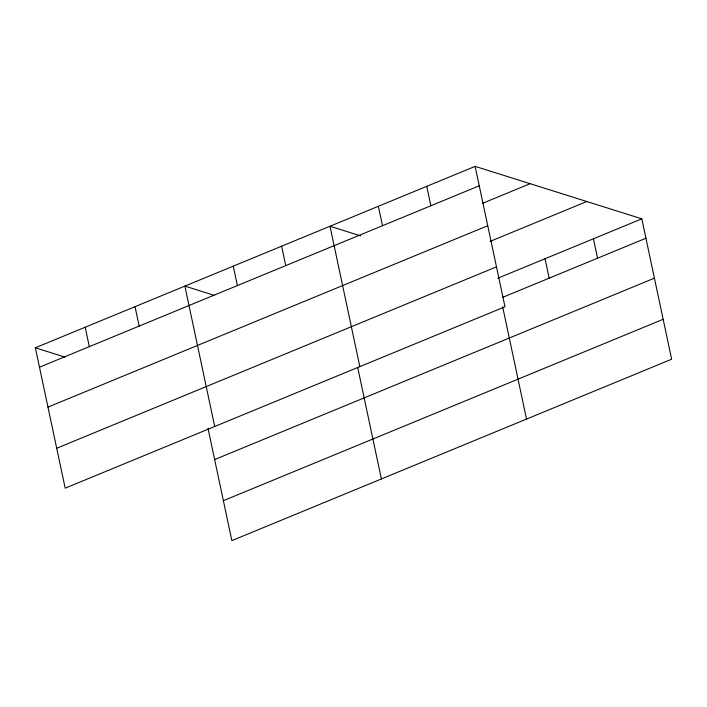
<?xml version="1.0" encoding="UTF-8"?>
<svg xmlns="http://www.w3.org/2000/svg" width="707" height="707" viewBox="0 0 707 707"><rect width="100%" height="100%" fill="white"/><g stroke="black" fill="none" stroke-linecap="round" stroke-linejoin="round"><path stroke-width="1.06" d="M475.131 166.375L504.975 306.767L65.194 488.175L35.35 347.782L475.131 166.375L641.806 218.825L671.65 359.218L231.869 540.625L207.991 428.283M39.477 367.207L479.258 185.8M482.766 203.227L530.135 183.687M47.961 407.126L487.742 225.719M490.057 241.423L586.81 201.513M56.701 448.256L496.491 266.848M497.693 278.275L641.806 218.825M502.827 297.276L645.933 238.241M214.636 459.568L654.426 278.16M223.385 500.697L663.166 319.29M360.561 235.855L330.001 226.24L359.845 366.633M214.415 295.402L184.872 286.105L214.716 426.498M35.35 347.782L64.885 357.079M593.429 238.78L597.556 258.196M545.053 258.735L549.18 278.151M502.642 306.741L526.521 419.083M426.754 186.33L430.881 205.755M378.378 206.285L382.505 225.71M357.742 367.684L381.391 478.939M281.625 246.195L285.752 265.62M233.248 266.15L237.384 285.575M135.037 306.67L139.164 326.086M85.194 327.226L89.321 346.642"/></g></svg>
